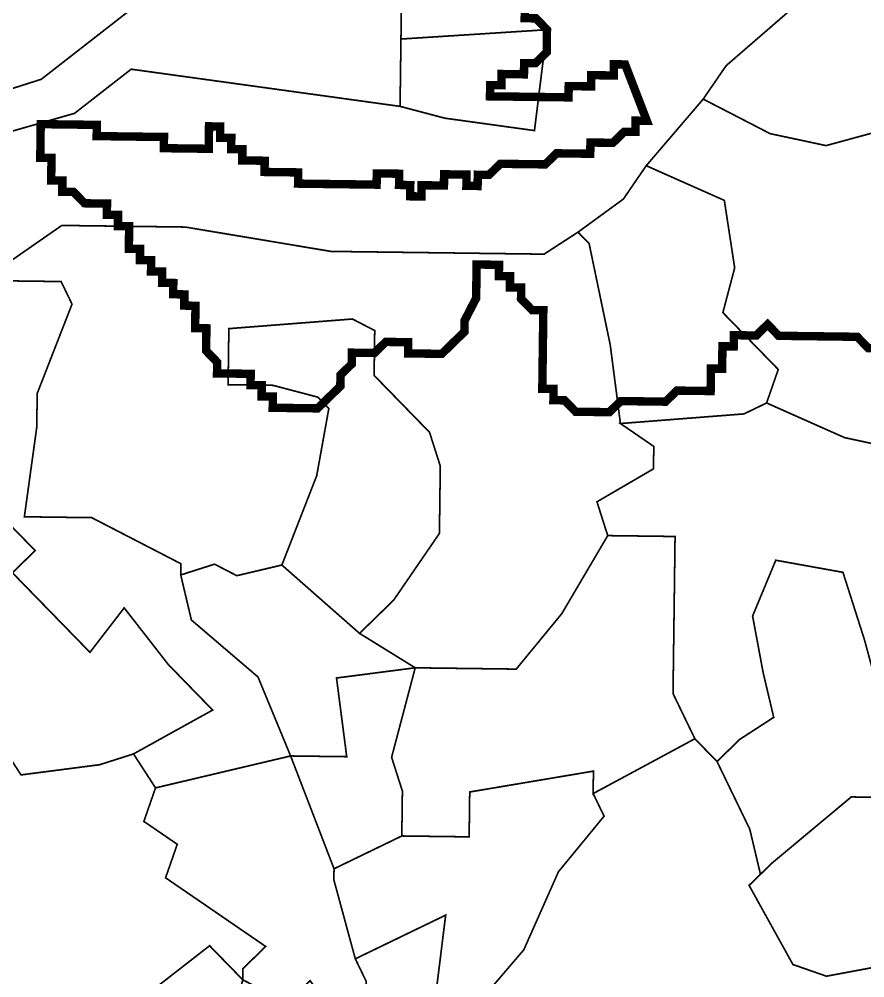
# Model space of a CAD drawing. Header units: metres. Extents: x 259177 to 277314, y 2171367 to 2185445.
# Drawn here: x 266643.8 to 266942.6, y 2171846.2 to 2172184.9 of the extents above; entities that cross this region are included whole.
import ezdxf

# ---------------------------------------------------------------- set-up
doc = ezdxf.new("R2010")
doc.units = ezdxf.units.M
doc.header["$MEASUREMENT"] = 0
doc.layers.add('HAZARDS LINE', color=1, linetype='Continuous')
doc.layers.add('SURVEY PLOT BOUNDARY', color=35, linetype='Continuous')

# ---------------------------------------------------------------- blocks, each defined once
blk = doc.blocks.new('FEWEWFEWQT')
at = {"layer": 'HAZARDS LINE', "lineweight": 18, "const_width": 0.005}
blk.add_lwpolyline([(282137.03703, 2174202.62916), (282137.0237, 2174202.62916), (282137.01704, 2174202.63583), (282136.97037, 2174202.63583), (282136.96371, 2174202.6425), (282136.95704, 2174202.63583), (282136.94371, 2174202.63583), (282136.94371, 2174202.62916), (282136.93704, 2174202.62916), (282136.93704, 2174202.61583), (282136.93038, 2174202.61583), (282136.93038, 2174202.60249), (282136.91038, 2174202.60249), (282136.90371, 2174202.59583), (282136.87705, 2174202.59583), (282136.87038, 2174202.58916), (282136.85038, 2174202.58916), (282136.84372, 2174202.59583), (282136.83705, 2174202.59583), (282136.83705, 2174202.60249), (282136.83038, 2174202.60249), (282136.83038, 2174202.6225), (282136.83038, 2174202.62916), (282136.83038, 2174202.63583), (282136.83038, 2174202.64916), (282136.82372, 2174202.64916), (282136.81705, 2174202.65583), (282136.81705, 2174202.6625), (282136.81038, 2174202.6625), (282136.81038, 2174202.66917), (282136.80372, 2174202.66917), (282136.80372, 2174202.67583), (282136.79705, 2174202.67583), (282136.79039, 2174202.67583), (282136.79039, 2174202.66917), (282136.79039, 2174202.6625), (282136.79039, 2174202.65583), (282136.78372, 2174202.6425), (282136.78372, 2174202.63583), (282136.77705, 2174202.62916), (282136.77039, 2174202.6225), (282136.76372, 2174202.6225), (282136.75705, 2174202.6225), (282136.75039, 2174202.6225), (282136.75039, 2174202.62916), (282136.74372, 2174202.62916), (282136.73706, 2174202.62916), (282136.73039, 2174202.6225), (282136.72372, 2174202.6225), (282136.71706, 2174202.6225), (282136.71706, 2174202.61583), (282136.71039, 2174202.60916), (282136.71039, 2174202.60249), (282136.70373, 2174202.59583), (282136.69706, 2174202.58916), (282136.69039, 2174202.58916), (282136.68373, 2174202.58916), (282136.67706, 2174202.58916), (282136.67039, 2174202.58916), (282136.67039, 2174202.59583), (282136.66373, 2174202.59583), (282136.66373, 2174202.60249), (282136.65706, 2174202.60249), (282136.65706, 2174202.60916), (282136.6504, 2174202.60916), (282136.64373, 2174202.60916), (282136.63706, 2174202.60916), (282136.63706, 2174202.61583), (282136.6304, 2174202.6225), (282136.6304, 2174202.62916), (282136.6304, 2174202.63583), (282136.62373, 2174202.63583), (282136.62373, 2174202.6425), (282136.62373, 2174202.64916), (282136.61707, 2174202.64916), (282136.61707, 2174202.65583), (282136.6104, 2174202.65583), (282136.6104, 2174202.6625), (282136.60373, 2174202.6625), (282136.60373, 2174202.66917), (282136.59707, 2174202.66917), (282136.59707, 2174202.67583), (282136.5904, 2174202.67583), (282136.5904, 2174202.6825), (282136.58373, 2174202.6825), (282136.58373, 2174202.68917), (282136.58373, 2174202.69584), (282136.57707, 2174202.69584), (282136.57707, 2174202.7025), (282136.5704, 2174202.7025), (282136.5704, 2174202.70917), (282136.56374, 2174202.70917), (282136.55707, 2174202.70917), (282136.5504, 2174202.71584), (282136.54374, 2174202.71584), (282136.54374, 2174202.7225), (282136.53707, 2174202.7225), (282136.53707, 2174202.72917), (282136.53707, 2174202.73584), (282136.53041, 2174202.73584), (282136.53041, 2174202.74251), (282136.53041, 2174202.74917), (282136.53041, 2174202.75584), (282136.53707, 2174202.75584), (282136.54374, 2174202.75584), (282136.5504, 2174202.75584), (282136.55707, 2174202.75584), (282136.56374, 2174202.75584), (282136.56374, 2174202.74917), (282136.5704, 2174202.74917), (282136.57707, 2174202.74917), (282136.58373, 2174202.74917), (282136.5904, 2174202.74917), (282136.59707, 2174202.74917), (282136.60373, 2174202.74917), (282136.60373, 2174202.74251), (282136.6104, 2174202.74251), (282136.61707, 2174202.74251), (282136.62373, 2174202.74251), (282136.6304, 2174202.74251), (282136.6304, 2174202.74917), (282136.6304, 2174202.75584), (282136.63706, 2174202.75584), (282136.63706, 2174202.74917), (282136.64373, 2174202.74917), (282136.64373, 2174202.74251), (282136.6504, 2174202.74251), (282136.6504, 2174202.73584), (282136.65706, 2174202.73584), (282136.66373, 2174202.73584), (282136.66373, 2174202.72917), (282136.67039, 2174202.72917), (282136.67706, 2174202.72917), (282136.68373, 2174202.72917), (282136.68373, 2174202.7225), (282136.69039, 2174202.7225), (282136.69706, 2174202.7225), (282136.70373, 2174202.7225), (282136.71039, 2174202.7225), (282136.71706, 2174202.7225), (282136.72372, 2174202.7225), (282136.73039, 2174202.7225), (282136.73039, 2174202.72917), (282136.73706, 2174202.72917), (282136.74372, 2174202.72917), (282136.74372, 2174202.7225), (282136.75039, 2174202.7225), (282136.75039, 2174202.71584), (282136.75705, 2174202.71584), (282136.75705, 2174202.7225), (282136.76372, 2174202.7225), (282136.77039, 2174202.7225), (282136.77039, 2174202.72917), (282136.77705, 2174202.72917), (282136.78372, 2174202.72917), (282136.78372, 2174202.7225), (282136.79039, 2174202.7225), (282136.79039, 2174202.72917), (282136.79705, 2174202.72917), (282136.80372, 2174202.73584), (282136.81038, 2174202.73584), (282136.81705, 2174202.73584), (282136.82372, 2174202.73584), (282136.83038, 2174202.73584), (282136.83705, 2174202.74251), (282136.84372, 2174202.74251), (282136.85038, 2174202.74251), (282136.85705, 2174202.74251), (282136.85705, 2174202.74917), (282136.86371, 2174202.74917), (282136.87038, 2174202.74917), (282136.87705, 2174202.75584), (282136.88371, 2174202.75584), (282136.88371, 2174202.76251), (282136.89038, 2174202.76251), (282136.87705, 2174202.79584), (282136.87038, 2174202.79584), (282136.87038, 2174202.78918), (282136.86371, 2174202.78918), (282136.85705, 2174202.78918), (282136.85705, 2174202.78251), (282136.85038, 2174202.78251), (282136.84372, 2174202.78251), (282136.84372, 2174202.77584), (282136.83705, 2174202.77584), (282136.83038, 2174202.77584), (282136.82372, 2174202.77584), (282136.81705, 2174202.77584), (282136.81038, 2174202.77584), (282136.80372, 2174202.77584), (282136.79705, 2174202.77584), (282136.79705, 2174202.78251), (282136.80372, 2174202.78251), (282136.80372, 2174202.78918), (282136.81038, 2174202.78918), (282136.81705, 2174202.78918), (282136.81705, 2174202.79584), (282136.82372, 2174202.79584), (282136.83038, 2174202.80251), (282136.83038, 2174202.80918), (282136.83038, 2174202.81585), (282136.82372, 2174202.82251), (282136.81705, 2174202.82251), (282136.81705, 2174202.82918)], dxfattribs=at)
at = {"layer": 'SURVEY PLOT BOUNDARY', "lineweight": 18, "const_width": 0.001}
for points in [[(282136.99704, 2174202.84918), (282136.93704, 2174202.79584), (282136.92371, 2174202.77584), (282136.89038, 2174202.73584), (282136.87705, 2174202.71584), (282136.85038, 2174202.69584), (282136.83038, 2174202.6825), (282136.77705, 2174202.6825), (282136.70373, 2174202.6825), (282136.61707, 2174202.69584), (282136.5704, 2174202.69584), (282136.54374, 2174202.69584), (282136.49707, 2174202.6625), (282136.49041, 2174202.6625), (282136.45708, 2174202.65583), (282136.43708, 2174202.66917), (282136.41708, 2174202.71584), (282136.43041, 2174202.76918), (282136.40375, 2174202.83585)], [(282136.45041, 2174202.82251), (282136.47041, 2174202.76251), (282136.48374, 2174202.74251), (282136.5504, 2174202.76251), (282136.58373, 2174202.78918), (282136.74372, 2174202.76918), (282136.77039, 2174202.76251), (282136.82372, 2174202.75584), (282136.83038, 2174202.81585), (282136.74372, 2174202.80918), (282136.74372, 2174202.83585)], [(282136.49707, 2174202.6625), (282136.54374, 2174202.6625), (282136.5504, 2174202.64916), (282136.53041, 2174202.59583), (282136.53041, 2174202.57583), (282136.52374, 2174202.52249), (282136.56374, 2174202.52249), (282136.61707, 2174202.49582), (282136.61707, 2174202.48915), (282136.62373, 2174202.46248), (282136.66373, 2174202.42915), (282136.68373, 2174202.38248), (282136.60373, 2174202.36247), (282136.5904, 2174202.38248), (282136.63706, 2174202.40914), (282136.6104, 2174202.43581), (282136.58373, 2174202.46915), (282136.56374, 2174202.44248), (282136.51707, 2174202.48915), (282136.53041, 2174202.50249), (282136.49707, 2174202.53582)], [(282137.03703, 2174202.40914), (282137.0237, 2174202.45582), (282137.01037, 2174202.49582), (282136.97037, 2174202.50249), (282136.95704, 2174202.46915), (282136.96371, 2174202.43581), (282136.97037, 2174202.40914), (282136.95037, 2174202.39581), (282136.93704, 2174202.38248), (282136.92371, 2174202.39581), (282136.91038, 2174202.42248), (282136.91038, 2174202.49582), (282136.91038, 2174202.51582), (282136.87038, 2174202.51582), (282136.86371, 2174202.53582), (282136.89704, 2174202.55582), (282136.89704, 2174202.56916), (282136.87705, 2174202.58249), (282136.95037, 2174202.58916), (282136.96371, 2174202.59583), (282137.01037, 2174202.57583), (282137.0437, 2174202.56916)], [(282136.49707, 2174202.53582), (282136.53041, 2174202.50249), (282136.51707, 2174202.48915), (282136.56374, 2174202.44248), (282136.58373, 2174202.46915), (282136.6104, 2174202.43581), (282136.63706, 2174202.40914), (282136.5904, 2174202.38248), (282136.5704, 2174202.37581), (282136.52374, 2174202.36914), (282136.51041, 2174202.38914)], [(282136.51041, 2174202.38914), (282136.52374, 2174202.36914), (282136.5704, 2174202.37581), (282136.5904, 2174202.38248), (282136.60373, 2174202.36247), (282136.59707, 2174202.34247), (282136.61707, 2174202.32914), (282136.6104, 2174202.30914), (282136.67039, 2174202.26913), (282136.65706, 2174202.2558), (282136.65706, 2174202.24913), (282136.63706, 2174202.26913), (282136.60373, 2174202.24246)], [(282137.03703, 2174202.08245), (282137.01037, 2174202.00244), (282136.81038, 2174201.9291), (282136.73706, 2174202.06912), (282136.68373, 2174202.12245), (282136.69706, 2174202.18913), (282136.69039, 2174202.20246), (282136.76372, 2174202.18246), (282136.79705, 2174202.18246), (282136.79705, 2174202.18913), (282136.79039, 2174202.22913), (282136.82372, 2174202.26913), (282136.84372, 2174202.3158), (282136.87038, 2174202.34914), (282136.86371, 2174202.36247), (282136.92371, 2174202.39581), (282136.93704, 2174202.38248), (282136.95704, 2174202.34247), (282136.96371, 2174202.3158), (282136.95704, 2174202.30914), (282136.9837, 2174202.26247), (282137.0037, 2174202.2558), (282137.03703, 2174202.26247)]]:
    blk.add_lwpolyline(points, dxfattribs=at)
for points in [[(282137.09036, 2174202.78251), (282137.05703, 2174202.77584), (282137.0437, 2174202.76251), (282136.99704, 2174202.74917), (282136.96371, 2174202.75584), (282136.92371, 2174202.77584), (282136.93704, 2174202.79584), (282136.99704, 2174202.84918), (282137.03037, 2174202.87585), (282137.0637, 2174202.88919)], [(282136.5904, 2174202.86252), (282136.73039, 2174202.88252), (282136.75039, 2174202.84918), (282136.77705, 2174202.84918), (282136.74372, 2174202.83585), (282136.70373, 2174202.82918), (282136.68373, 2174202.85585), (282136.65706, 2174202.84918), (282136.59707, 2174202.83585), (282136.53041, 2174202.78251), (282136.47041, 2174202.76251), (282136.45041, 2174202.82251), (282136.46374, 2174202.83585), (282136.50374, 2174202.84918), (282136.50374, 2174202.87585), (282136.5504, 2174202.88252), (282136.5704, 2174202.86918)], [(282136.74372, 2174202.83585), (282136.74372, 2174202.80918), (282136.74372, 2174202.76918), (282136.58373, 2174202.78918), (282136.5504, 2174202.76251), (282136.48374, 2174202.74251), (282136.47041, 2174202.76251), (282136.53041, 2174202.78251), (282136.59707, 2174202.83585), (282136.65706, 2174202.84918), (282136.68373, 2174202.85585), (282136.70373, 2174202.82918)], [(282136.74372, 2174202.76918), (282136.74372, 2174202.80918), (282136.83038, 2174202.81585), (282136.82372, 2174202.75584), (282136.77039, 2174202.76251)], [(282137.0437, 2174202.76251), (282137.05703, 2174202.72917), (282137.05037, 2174202.7225), (282137.05703, 2174202.6225), (282137.05037, 2174202.60916), (282137.0437, 2174202.56916), (282137.01037, 2174202.57583), (282136.96371, 2174202.59583), (282136.97037, 2174202.61583), (282136.93704, 2174202.64916), (282136.94371, 2174202.67583), (282136.93704, 2174202.71584), (282136.89038, 2174202.73584), (282136.92371, 2174202.77584), (282136.96371, 2174202.75584), (282136.99704, 2174202.74917)], [(282136.96371, 2174202.59583), (282136.95037, 2174202.58916), (282136.87705, 2174202.58249), (282136.87038, 2174202.62916), (282136.85705, 2174202.68917), (282136.85038, 2174202.69584), (282136.87705, 2174202.71584), (282136.89038, 2174202.73584), (282136.93704, 2174202.71584), (282136.94371, 2174202.67583), (282136.93704, 2174202.64916), (282136.97037, 2174202.61583)], [(282136.85038, 2174202.69584), (282136.85705, 2174202.68917), (282136.87038, 2174202.62916), (282136.87705, 2174202.58249), (282136.89704, 2174202.56916), (282136.89704, 2174202.55582), (282136.86371, 2174202.53582), (282136.87038, 2174202.51582), (282136.84372, 2174202.46915), (282136.81705, 2174202.43581), (282136.75705, 2174202.43581), (282136.72372, 2174202.45582), (282136.74372, 2174202.47582), (282136.77039, 2174202.51582), (282136.77039, 2174202.55582), (282136.76372, 2174202.57583), (282136.73039, 2174202.60916), (282136.73039, 2174202.63583), (282136.71706, 2174202.6425), (282136.64373, 2174202.63583), (282136.64373, 2174202.60249), (282136.67039, 2174202.60249), (282136.69706, 2174202.59583), (282136.70373, 2174202.58916), (282136.69706, 2174202.54916), (282136.67706, 2174202.49582), (282136.6504, 2174202.48915), (282136.63706, 2174202.49582), (282136.61707, 2174202.48915), (282136.61707, 2174202.49582), (282136.56374, 2174202.52249), (282136.52374, 2174202.52249), (282136.53041, 2174202.57583), (282136.53041, 2174202.59583), (282136.5504, 2174202.64916), (282136.54374, 2174202.6625), (282136.49707, 2174202.6625), (282136.54374, 2174202.69584), (282136.5704, 2174202.69584), (282136.61707, 2174202.69584), (282136.70373, 2174202.6825), (282136.77705, 2174202.6825), (282136.83038, 2174202.6825)], [(282136.72372, 2174202.45582), (282136.67706, 2174202.49582), (282136.69706, 2174202.54916), (282136.70373, 2174202.58916), (282136.69706, 2174202.59583), (282136.67039, 2174202.60249), (282136.64373, 2174202.60249), (282136.64373, 2174202.63583), (282136.71706, 2174202.6425), (282136.73039, 2174202.63583), (282136.73039, 2174202.60916), (282136.76372, 2174202.57583), (282136.77039, 2174202.55582), (282136.77039, 2174202.51582), (282136.74372, 2174202.47582)], [(282136.92371, 2174202.39581), (282136.86371, 2174202.36247), (282136.86371, 2174202.37581), (282136.79039, 2174202.36247), (282136.79039, 2174202.33581), (282136.75039, 2174202.33581), (282136.75039, 2174202.36247), (282136.74372, 2174202.38248), (282136.75039, 2174202.40914), (282136.75705, 2174202.43581), (282136.81705, 2174202.43581), (282136.84372, 2174202.46915), (282136.87038, 2174202.51582), (282136.91038, 2174202.51582), (282136.91038, 2174202.49582), (282136.91038, 2174202.42248)], [(282137.03703, 2174202.40914), (282137.03703, 2174202.36247), (282137.01704, 2174202.36247), (282136.97037, 2174202.32247), (282136.96371, 2174202.3158), (282136.95704, 2174202.34247), (282136.93704, 2174202.38248), (282136.95037, 2174202.39581), (282136.97037, 2174202.40914), (282136.96371, 2174202.43581), (282136.95704, 2174202.46915), (282136.97037, 2174202.50249), (282137.01037, 2174202.49582), (282137.0237, 2174202.45582)], [(282136.72372, 2174202.45582), (282136.75705, 2174202.43581), (282136.71039, 2174202.42915), (282136.71706, 2174202.38248), (282136.68373, 2174202.38248), (282136.66373, 2174202.42915), (282136.62373, 2174202.46248), (282136.61707, 2174202.48915), (282136.63706, 2174202.49582), (282136.6504, 2174202.48915), (282136.67706, 2174202.49582)], [(282137.14369, 2174202.46915), (282137.14369, 2174202.42915), (282137.11703, 2174202.41581), (282137.13036, 2174202.38248), (282137.11703, 2174202.36247), (282137.1037, 2174202.30247), (282137.07036, 2174202.2958), (282137.0437, 2174202.28247), (282137.03703, 2174202.26247), (282137.0037, 2174202.2558), (282136.9837, 2174202.26247), (282136.95704, 2174202.30914), (282136.96371, 2174202.3158), (282136.97037, 2174202.32247), (282137.01704, 2174202.36247), (282137.03703, 2174202.36247), (282137.03703, 2174202.40914), (282137.07703, 2174202.42915), (282137.09036, 2174202.44915), (282137.12369, 2174202.46915)], [(282136.75039, 2174202.33581), (282136.71039, 2174202.3158), (282136.68373, 2174202.38248), (282136.71706, 2174202.38248), (282136.71039, 2174202.42915), (282136.75705, 2174202.43581), (282136.75039, 2174202.40914), (282136.74372, 2174202.38248), (282136.75039, 2174202.36247)], [(282136.71039, 2174202.3158), (282136.71039, 2174202.30914), (282136.72372, 2174202.26247), (282136.73039, 2174202.24913), (282136.73039, 2174202.2158), (282136.71706, 2174202.22246), (282136.69706, 2174202.24913), (282136.68373, 2174202.2358), (282136.65706, 2174202.24913), (282136.65706, 2174202.2558), (282136.67039, 2174202.26913), (282136.6104, 2174202.30914), (282136.61707, 2174202.32914), (282136.59707, 2174202.34247), (282136.60373, 2174202.36247), (282136.68373, 2174202.38248)], [(282136.86371, 2174202.36247), (282136.87038, 2174202.34914), (282136.84372, 2174202.3158), (282136.82372, 2174202.26913), (282136.79039, 2174202.22913), (282136.79705, 2174202.18913), (282136.79705, 2174202.18246), (282136.76372, 2174202.18246), (282136.77039, 2174202.22913), (282136.77705, 2174202.28913), (282136.72372, 2174202.26247), (282136.71039, 2174202.30914), (282136.71039, 2174202.3158), (282136.75039, 2174202.33581), (282136.79039, 2174202.33581), (282136.79039, 2174202.36247), (282136.86371, 2174202.37581)], [(282136.69039, 2174202.20246), (282136.68373, 2174202.2358), (282136.69706, 2174202.24913), (282136.71706, 2174202.22246), (282136.73039, 2174202.2158), (282136.73039, 2174202.24913), (282136.72372, 2174202.26247), (282136.77705, 2174202.28913), (282136.77039, 2174202.22913), (282136.76372, 2174202.18246)], [(282136.65706, 2174202.24913), (282136.64373, 2174202.19579), (282136.65706, 2174202.16912), (282136.64373, 2174202.13579), (282136.6104, 2174202.14246), (282136.59707, 2174202.14912), (282136.57707, 2174202.18913), (282136.60373, 2174202.24246), (282136.63706, 2174202.26913)]]:
    blk.add_lwpolyline(points, close=True, dxfattribs=at)

msp = doc.modelspace()

# ---------------------------------------------------------------- block references
at = {"xscale": 594.7216958835667, "yscale": 594.7216958835667, "zscale": 594.7216958835667, "rotation": 359.254356221976}
msp.add_blockref('FEWEWFEWQT', (-184338996.59, -1288580324.59), dxfattribs=at)

doc.saveas('drawing.dxf')
